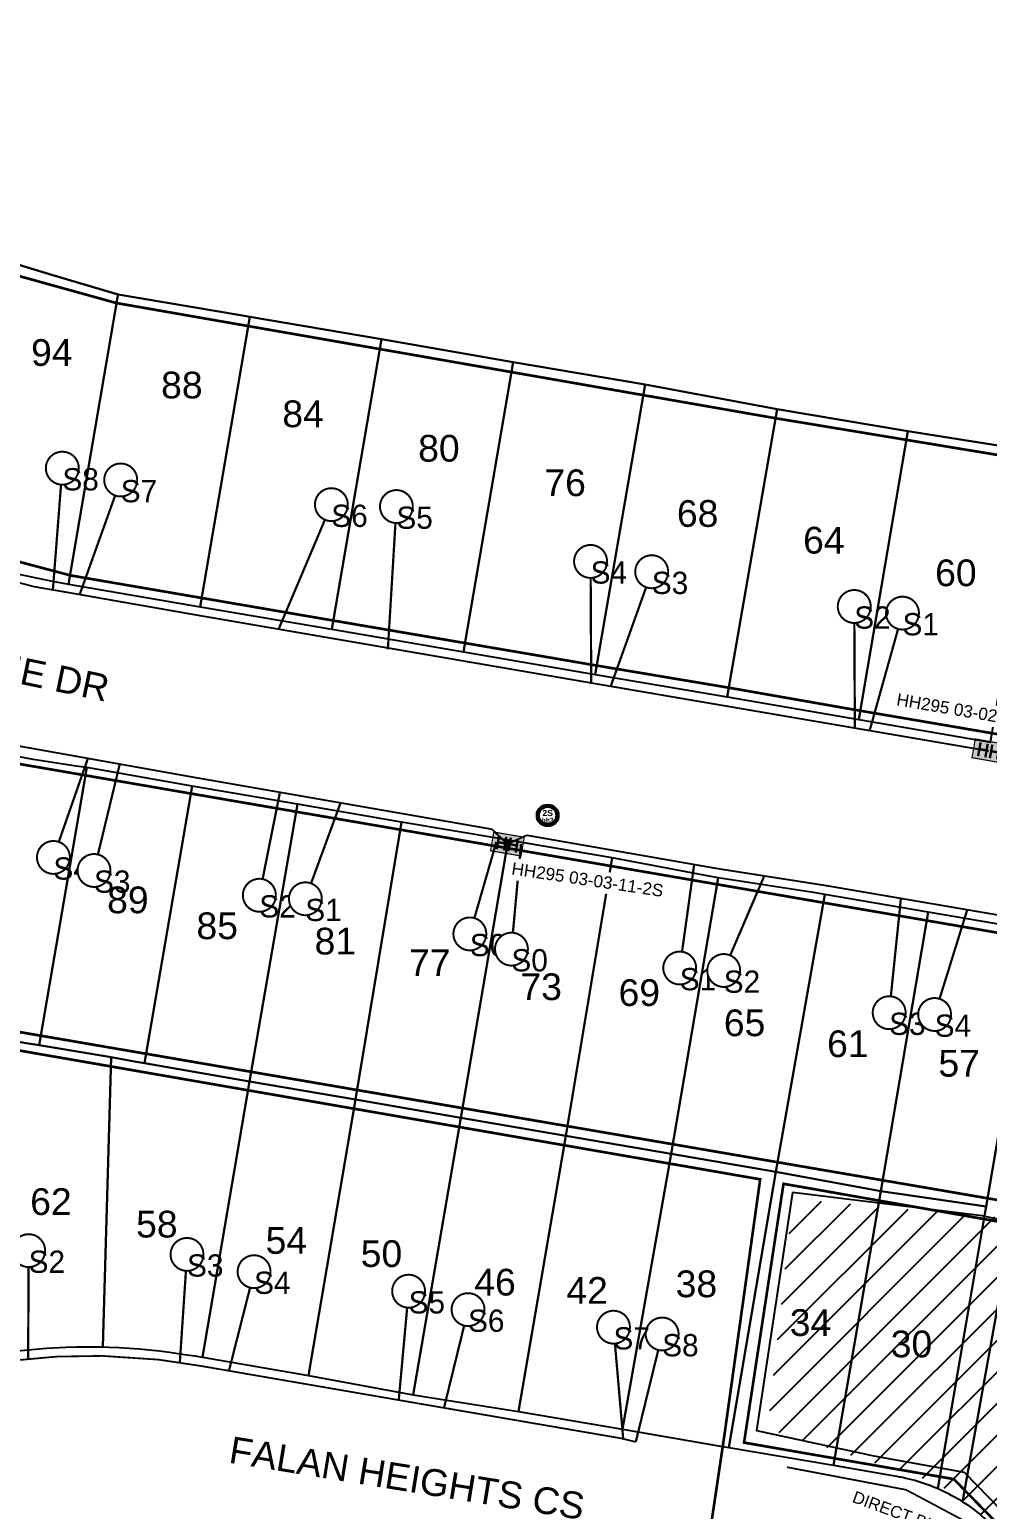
# Model space of a CAD drawing. Header units: metres. Extents: x 620457 to 624057, y 4872349 to 4874194.
# Drawn here: x 620939.5 to 621047, y 4872961.2 to 4873127.3 of the extents above; entities that cross this region are included whole.
import ezdxf
from ezdxf.enums import TextEntityAlignment as Align

# ---------------------------------------------------------------- set-up
doc = ezdxf.new("R2018")
doc.units = ezdxf.units.M
doc.header["$LTSCALE"] = 10
doc.header["$MEASUREMENT"] = 0
doc.linetypes.add('DASHED', pattern=[0.75, 0.5, -0.25])
doc.linetypes.add('HIDDENX2', pattern=[0.75, 0.5, -0.25])
for name, color, linetype in [('Aurora_Parcel', 252, 'Continuous'), ('Cluster', 7, 'Continuous'), ('Conduit_Distribution_14WAY - 14_10mm', 1, 'DASHED'), ('Duct 0 One Way(Magenta)', 20, 'Continuous'), ('Duct 14Wway 1(Blue)', 5, 'Continuous'), ('Duct 14Wway 2(Orange)', 20, 'Continuous'), ('Duct 14Wway 3(Green)', 102, 'Continuous'), ('Duct 14Wway 4(Brown)', 27, 'Continuous'), ('Duct 14Wway 5(Slate)', 8, 'Continuous'), ('Duct 14Wway 6(White)', 7, 'Continuous'), ('Duct 14Wway 7(Red)', 1, 'Continuous'), ('Duct 14Wway 8(Black)', 250, 'Continuous'), ('FC-ADDRESS', 7, 'Continuous'), ('LB-STNAMES', 141, 'Continuous'), ('M-DUCT', 7, 'Continuous'), ('New telMAX 1730 HH', 102, 'Continuous')]:
    doc.layers.add(name, color=color, linetype=linetype)
doc.layers.add('Bell - EXISTING', color=7, linetype='Continuous', lineweight=0, true_color=0x006e33)
doc.styles.add('Annotative ArialB', font='arialbd.ttf', dxfattribs={"height": 0.75})
doc.styles.add('ARIAL', font='arial.ttf')
doc.styles.get("Standard").update_dxf_attribs({"font": 'arial.ttf'})
doc.styles.add('VAULT_TEST', font='ariblk.ttf')

# ---------------------------------------------------------------- blocks, each defined once
blk = doc.blocks.new('*U109')
at = {"linetype": 'Continuous', "const_width": 0.253}
blk.add_lwpolyline([(-13.65, -0.97), (0, 0)], dxfattribs=at)
at = {"linetype": 'Continuous'}
blk.add_wipeout([(-14.64, 0.74), (-15.63, -0.97), (-14.64, -2.68), (-12.67, -2.68), (-11.68, -0.97), (-12.67, 0.74)], dxfattribs=at)
at = {"linetype": 'Continuous', "const_width": 0.22}
blk.add_lwpolyline([(-13.65, -2.82, 1), (-13.65, 0.87, 1)], format="xyb", close=True, dxfattribs=at)
at = {"linetype": 'Continuous', "lineweight": 30, "flags": 104}
blk.add_attdef('S1', text='', height=1.52, dxfattribs=at).set_placement((-13.65, -0.97), align=Align.MIDDLE_CENTER)
blk = doc.blocks.new('Sing_duct')
at = {"linetype": 'Continuous', "const_width": 0.253}
blk.add_lwpolyline([(-13.65, 0), (0, 0)], dxfattribs=at)
at = {"linetype": 'Continuous'}
blk.add_wipeout([(-14.64, 1.71), (-15.63, 0), (-14.64, -1.71), (-12.67, -1.71), (-11.68, 0), (-12.67, 1.71)], dxfattribs=at)
at = {"linetype": 'Continuous', "const_width": 0.22}
blk.add_lwpolyline([(-13.65, -1.85, 1), (-13.65, 1.85, 1)], format="xyb", close=True, dxfattribs=at)
at = {"linetype": 'Continuous', "lineweight": 30, "flags": 104}
blk.add_attdef('S1', text='', height=1.52, dxfattribs=at).set_placement((-13.65, 0), align=Align.MIDDLE_CENTER)
blk = doc.blocks.new('*U108')
at = {"linetype": 'Continuous', "const_width": 0.253}
blk.add_lwpolyline([(-15.4, -4.51), (0, 0)], dxfattribs=at)
at = {"linetype": 'Continuous'}
blk.add_wipeout([(-16.38, -2.8), (-17.37, -4.51), (-16.38, -6.22), (-14.41, -6.22), (-13.42, -4.51), (-14.41, -2.8)], dxfattribs=at)
at = {"linetype": 'Continuous', "const_width": 0.22}
blk.add_lwpolyline([(-15.4, -6.36, 1), (-15.4, -2.67, 1)], format="xyb", close=True, dxfattribs=at)
at = {"linetype": 'Continuous', "lineweight": 30, "flags": 104}
blk.add_attdef('S1', text='', height=1.52, dxfattribs=at).set_placement((-15.4, -4.51), align=Align.MIDDLE_CENTER)
blk = doc.blocks.new('*U107')
at = {"linetype": 'Continuous', "const_width": 0.253}
blk.add_lwpolyline([(-13.96, 5.98), (0, 0)], dxfattribs=at)
at = {"linetype": 'Continuous'}
blk.add_wipeout([(-14.95, 7.69), (-15.93, 5.98), (-14.95, 4.27), (-12.97, 4.27), (-11.98, 5.98), (-12.97, 7.69)], dxfattribs=at)
at = {"linetype": 'Continuous', "const_width": 0.22}
blk.add_lwpolyline([(-13.96, 4.14, 1), (-13.96, 7.83, 1)], format="xyb", close=True, dxfattribs=at)
at = {"linetype": 'Continuous', "lineweight": 30, "flags": 104}
blk.add_attdef('S1', text='', height=1.52, dxfattribs=at).set_placement((-13.96, 5.98), align=Align.MIDDLE_CENTER)
blk = doc.blocks.new('*U106')
at = {"linetype": 'Continuous', "const_width": 0.253}
blk.add_lwpolyline([(-13.65, 1.13), (0, 0)], dxfattribs=at)
at = {"linetype": 'Continuous'}
blk.add_wipeout([(-14.64, 2.84), (-15.63, 1.13), (-14.64, -0.58), (-12.67, -0.58), (-11.68, 1.13), (-12.67, 2.84)], dxfattribs=at)
at = {"linetype": 'Continuous', "const_width": 0.22}
blk.add_lwpolyline([(-13.65, -0.72, 1), (-13.65, 2.98, 1)], format="xyb", close=True, dxfattribs=at)
at = {"linetype": 'Continuous', "lineweight": 30, "flags": 104}
blk.add_attdef('S1', text='', height=1.52, dxfattribs=at).set_placement((-13.65, 1.13), align=Align.MIDDLE_CENTER)
blk = doc.blocks.new('*U130')
at = {"linetype": 'Continuous', "const_width": 0.253}
blk.add_lwpolyline([(-11.48, -2.43), (0, 0)], dxfattribs=at)
at = {"linetype": 'Continuous'}
blk.add_wipeout([(-12.46, -0.72), (-13.45, -2.43), (-12.46, -4.14), (-10.49, -4.14), (-9.5, -2.43), (-10.49, -0.72)], dxfattribs=at)
at = {"linetype": 'Continuous', "const_width": 0.22}
blk.add_lwpolyline([(-11.48, -4.27, 1), (-11.48, -0.58, 1)], format="xyb", close=True, dxfattribs=at)
at = {"linetype": 'Continuous', "lineweight": 30, "flags": 104}
blk.add_attdef('S1', text='', height=1.52, dxfattribs=at).set_placement((-11.48, -2.43), align=Align.MIDDLE_CENTER)
blk = doc.blocks.new('*U129')
at = {"linetype": 'Continuous', "const_width": 0.253}
blk.add_lwpolyline([(-10.61, 4.58), (0, 0)], dxfattribs=at)
at = {"linetype": 'Continuous'}
blk.add_wipeout([(-11.6, 6.29), (-12.58, 4.58), (-11.6, 2.87), (-9.62, 2.87), (-8.63, 4.58), (-9.62, 6.29)], dxfattribs=at)
at = {"linetype": 'Continuous', "const_width": 0.22}
blk.add_lwpolyline([(-10.61, 2.73, 1), (-10.61, 6.42, 1)], format="xyb", close=True, dxfattribs=at)
at = {"linetype": 'Continuous', "lineweight": 30, "flags": 104}
blk.add_attdef('S1', text='', height=1.52, dxfattribs=at).set_placement((-10.61, 4.58), align=Align.MIDDLE_CENTER)
blk = doc.blocks.new('*U128')
at = {"linetype": 'Continuous', "const_width": 0.253}
blk.add_lwpolyline([(-12.52, -3.08), (0, 0)], dxfattribs=at)
at = {"linetype": 'Continuous'}
blk.add_wipeout([(-13.51, -1.37), (-14.5, -3.08), (-13.51, -4.79), (-11.53, -4.79), (-10.55, -3.08), (-11.53, -1.37)], dxfattribs=at)
at = {"linetype": 'Continuous', "const_width": 0.22}
blk.add_lwpolyline([(-12.52, -4.93, 1), (-12.52, -1.24, 1)], format="xyb", close=True, dxfattribs=at)
at = {"linetype": 'Continuous', "lineweight": 30, "flags": 104}
blk.add_attdef('S1', text='', height=1.52, dxfattribs=at).set_placement((-12.52, -3.08), align=Align.MIDDLE_CENTER)
blk = doc.blocks.new('*U127')
at = {"linetype": 'Continuous', "const_width": 0.253}
blk.add_lwpolyline([(-11.74, 3.72), (0, 0)], dxfattribs=at)
at = {"linetype": 'Continuous'}
blk.add_wipeout([(-12.73, 5.43), (-13.72, 3.72), (-12.73, 2.01), (-10.76, 2.01), (-9.77, 3.72), (-10.76, 5.43)], dxfattribs=at)
at = {"linetype": 'Continuous', "const_width": 0.22}
blk.add_lwpolyline([(-11.74, 1.88, 1), (-11.74, 5.57, 1)], format="xyb", close=True, dxfattribs=at)
at = {"linetype": 'Continuous', "lineweight": 30, "flags": 104}
blk.add_attdef('S1', text='', height=1.52, dxfattribs=at).set_placement((-11.74, 3.72), align=Align.MIDDLE_CENTER)
blk = doc.blocks.new('*U74')
at = {"linetype": 'Continuous', "const_width": 0.253}
blk.add_lwpolyline([(-10.74, 0.19), (0, 0)], dxfattribs=at)
at = {"linetype": 'Continuous'}
blk.add_wipeout([(-11.73, 1.9), (-12.71, 0.19), (-11.73, -1.53), (-9.75, -1.53), (-8.76, 0.19), (-9.75, 1.9)], dxfattribs=at)
at = {"linetype": 'Continuous', "const_width": 0.22}
blk.add_lwpolyline([(-10.74, -1.66, 1), (-10.74, 2.03, 1)], format="xyb", close=True, dxfattribs=at)
at = {"linetype": 'Continuous', "lineweight": 30, "flags": 104}
blk.add_attdef('S1', text='', height=1.52, dxfattribs=at).set_placement((-10.74, 0.19), align=Align.MIDDLE_CENTER)
blk = doc.blocks.new('*U73')
at = {"linetype": 'Continuous', "const_width": 0.253}
blk.add_lwpolyline([(-11.84, 0.47), (0, 0)], dxfattribs=at)
at = {"linetype": 'Continuous'}
blk.add_wipeout([(-12.83, 2.18), (-13.82, 0.47), (-12.83, -1.24), (-10.86, -1.24), (-9.87, 0.47), (-10.86, 2.18)], dxfattribs=at)
at = {"linetype": 'Continuous', "const_width": 0.22}
blk.add_lwpolyline([(-11.84, -1.38, 1), (-11.84, 2.31, 1)], format="xyb", close=True, dxfattribs=at)
at = {"linetype": 'Continuous', "lineweight": 30, "flags": 104}
blk.add_attdef('S1', text='', height=1.52, dxfattribs=at).set_placement((-11.84, 0.47), align=Align.MIDDLE_CENTER)
blk = doc.blocks.new('*U132')
at = {"linetype": 'Continuous', "const_width": 0.253}
blk.add_lwpolyline([(-11.65, -1.76), (0, 0)], dxfattribs=at)
at = {"linetype": 'Continuous'}
blk.add_wipeout([(-12.64, -0.05), (-13.63, -1.76), (-12.64, -3.47), (-10.66, -3.47), (-9.68, -1.76), (-10.66, -0.05)], dxfattribs=at)
at = {"linetype": 'Continuous', "const_width": 0.22}
blk.add_lwpolyline([(-11.65, -3.61, 1), (-11.65, 0.09, 1)], format="xyb", close=True, dxfattribs=at)
at = {"linetype": 'Continuous', "lineweight": 30, "flags": 104}
blk.add_attdef('S1', text='', height=1.52, dxfattribs=at).set_placement((-11.65, -1.76), align=Align.MIDDLE_CENTER)
blk = doc.blocks.new('*U131')
at = {"linetype": 'Continuous', "const_width": 0.253}
blk.add_lwpolyline([(-10.76, 3.97), (0, 0)], dxfattribs=at)
at = {"linetype": 'Continuous'}
blk.add_wipeout([(-11.75, 5.69), (-12.73, 3.97), (-11.75, 2.26), (-9.77, 2.26), (-8.78, 3.97), (-9.77, 5.69)], dxfattribs=at)
at = {"linetype": 'Continuous', "const_width": 0.22}
blk.add_lwpolyline([(-10.76, 2.13, 1), (-10.76, 5.82, 1)], format="xyb", close=True, dxfattribs=at)
at = {"linetype": 'Continuous', "lineweight": 30, "flags": 104}
blk.add_attdef('S1', text='', height=1.52, dxfattribs=at).set_placement((-10.76, 3.97), align=Align.MIDDLE_CENTER)
blk = doc.blocks.new('*U134')
at = {"linetype": 'Continuous', "const_width": 0.253}
blk.add_lwpolyline([(-11.77, -0.19), (0, 0)], dxfattribs=at)
at = {"linetype": 'Continuous'}
blk.add_wipeout([(-12.76, 1.52), (-13.74, -0.19), (-12.76, -1.9), (-10.78, -1.9), (-9.79, -0.19), (-10.78, 1.52)], dxfattribs=at)
at = {"linetype": 'Continuous', "const_width": 0.22}
blk.add_lwpolyline([(-11.77, -2.04, 1), (-11.77, 1.65, 1)], format="xyb", close=True, dxfattribs=at)
at = {"linetype": 'Continuous', "lineweight": 30, "flags": 104}
blk.add_attdef('S1', text='', height=1.52, dxfattribs=at).set_placement((-11.77, -0.19), align=Align.MIDDLE_CENTER)
blk = doc.blocks.new('*U133')
at = {"linetype": 'Continuous', "const_width": 0.253}
blk.add_lwpolyline([(-11.96, 2.86), (0, 0)], dxfattribs=at)
at = {"linetype": 'Continuous'}
blk.add_wipeout([(-12.95, 4.58), (-13.94, 2.86), (-12.95, 1.15), (-10.98, 1.15), (-9.99, 2.86), (-10.98, 4.58)], dxfattribs=at)
at = {"linetype": 'Continuous', "const_width": 0.22}
blk.add_lwpolyline([(-11.96, 1.02, 1), (-11.96, 4.71, 1)], format="xyb", close=True, dxfattribs=at)
at = {"linetype": 'Continuous', "lineweight": 30, "flags": 104}
blk.add_attdef('S1', text='', height=1.52, dxfattribs=at).set_placement((-11.96, 2.86), align=Align.MIDDLE_CENTER)
blk = doc.blocks.new('*U146')
at = {"linetype": 'Continuous', "const_width": 0.253}
blk.add_lwpolyline([(-12.41, -1.27), (0, 0)], dxfattribs=at)
at = {"linetype": 'Continuous'}
blk.add_wipeout([(-13.39, 0.44), (-14.38, -1.27), (-13.39, -2.98), (-11.42, -2.98), (-10.43, -1.27), (-11.42, 0.44)], dxfattribs=at)
at = {"linetype": 'Continuous', "const_width": 0.22}
blk.add_lwpolyline([(-12.41, -3.12, 1), (-12.41, 0.57, 1)], format="xyb", close=True, dxfattribs=at)
at = {"linetype": 'Continuous', "lineweight": 30, "flags": 104}
blk.add_attdef('S1', text='', height=1.52, dxfattribs=at).set_placement((-12.41, -1.27), align=Align.MIDDLE_CENTER)
blk = doc.blocks.new('*U145')
at = {"linetype": 'Continuous', "const_width": 0.253}
blk.add_lwpolyline([(-12.52, -1), (0, 0)], dxfattribs=at)
at = {"linetype": 'Continuous'}
blk.add_wipeout([(-13.51, 0.71), (-14.5, -1), (-13.51, -2.71), (-11.53, -2.71), (-10.55, -1), (-11.53, 0.71)], dxfattribs=at)
at = {"linetype": 'Continuous', "const_width": 0.22}
blk.add_lwpolyline([(-12.52, -2.85, 1), (-12.52, 0.84, 1)], format="xyb", close=True, dxfattribs=at)
at = {"linetype": 'Continuous', "lineweight": 30, "flags": 104}
blk.add_attdef('S1', text='', height=1.52, dxfattribs=at).set_placement((-12.52, -1), align=Align.MIDDLE_CENTER)
blk = doc.blocks.new('*U144')
at = {"linetype": 'Continuous', "const_width": 0.253}
blk.add_lwpolyline([(-11.34, -1.19), (0, 0)], dxfattribs=at)
at = {"linetype": 'Continuous'}
blk.add_wipeout([(-12.33, 0.52), (-13.32, -1.19), (-12.33, -2.91), (-10.36, -2.91), (-9.37, -1.19), (-10.36, 0.52)], dxfattribs=at)
at = {"linetype": 'Continuous', "const_width": 0.22}
blk.add_lwpolyline([(-11.34, -3.04, 1), (-11.34, 0.65, 1)], format="xyb", close=True, dxfattribs=at)
at = {"linetype": 'Continuous', "lineweight": 30, "flags": 104}
blk.add_attdef('S1', text='', height=1.52, dxfattribs=at).set_placement((-11.34, -1.19), align=Align.MIDDLE_CENTER)
blk = doc.blocks.new('*U143')
at = {"linetype": 'Continuous', "const_width": 0.253}
blk.add_lwpolyline([(-12.22, 1.16), (0, 0)], dxfattribs=at)
at = {"linetype": 'Continuous'}
blk.add_wipeout([(-13.2, 2.87), (-14.19, 1.16), (-13.2, -0.55), (-11.23, -0.55), (-10.24, 1.16), (-11.23, 2.87)], dxfattribs=at)
at = {"linetype": 'Continuous', "const_width": 0.22}
blk.add_lwpolyline([(-12.22, -0.69, 1), (-12.22, 3, 1)], format="xyb", close=True, dxfattribs=at)
at = {"linetype": 'Continuous', "lineweight": 30, "flags": 104}
blk.add_attdef('S1', text='', height=1.52, dxfattribs=at).set_placement((-12.22, 1.16), align=Align.MIDDLE_CENTER)
blk = doc.blocks.new('*U142')
at = {"linetype": 'Continuous', "const_width": 0.253}
blk.add_lwpolyline([(-11.46, -1.11), (0, 0)], dxfattribs=at)
at = {"linetype": 'Continuous'}
blk.add_wipeout([(-12.45, 0.6), (-13.44, -1.11), (-12.45, -2.83), (-10.47, -2.83), (-9.49, -1.11), (-10.47, 0.6)], dxfattribs=at)
at = {"linetype": 'Continuous', "const_width": 0.22}
blk.add_lwpolyline([(-11.46, -2.96, 1), (-11.46, 0.73, 1)], format="xyb", close=True, dxfattribs=at)
at = {"linetype": 'Continuous', "lineweight": 30, "flags": 104}
blk.add_attdef('S1', text='', height=1.52, dxfattribs=at).set_placement((-11.46, -1.11), align=Align.MIDDLE_CENTER)
blk = doc.blocks.new('*U141')
at = {"linetype": 'Continuous', "const_width": 0.253}
blk.add_lwpolyline([(-12.17, 0.86), (0, 0)], dxfattribs=at)
at = {"linetype": 'Continuous'}
blk.add_wipeout([(-13.16, 2.57), (-14.15, 0.86), (-13.16, -0.86), (-11.18, -0.86), (-10.2, 0.86), (-11.18, 2.57)], dxfattribs=at)
at = {"linetype": 'Continuous', "const_width": 0.22}
blk.add_lwpolyline([(-12.17, -0.99, 1), (-12.17, 2.7, 1)], format="xyb", close=True, dxfattribs=at)
at = {"linetype": 'Continuous', "lineweight": 30, "flags": 104}
blk.add_attdef('S1', text='', height=1.52, dxfattribs=at).set_placement((-12.17, 0.86), align=Align.MIDDLE_CENTER)
blk = doc.blocks.new('*U140')
at = {"linetype": 'Continuous', "const_width": 0.253}
blk.add_lwpolyline([(-12.07, -0.95), (0, 0)], dxfattribs=at)
at = {"linetype": 'Continuous'}
blk.add_wipeout([(-13.06, 0.76), (-14.05, -0.95), (-13.06, -2.66), (-11.09, -2.66), (-10.1, -0.95), (-11.09, 0.76)], dxfattribs=at)
at = {"linetype": 'Continuous', "const_width": 0.22}
blk.add_lwpolyline([(-12.07, -2.8, 1), (-12.07, 0.89, 1)], format="xyb", close=True, dxfattribs=at)
at = {"linetype": 'Continuous', "lineweight": 30, "flags": 104}
blk.add_attdef('S1', text='', height=1.52, dxfattribs=at).set_placement((-12.07, -0.95), align=Align.MIDDLE_CENTER)
blk = doc.blocks.new('*U260')
blk.add_wipeout([(-47.8, -0.5), (-47.8, -0.5), (-33.1, 34.5), (-0.5, 47.8), (31.2, 36.2), (47.8, 0.5), (32.3, -35.3), (0.5, -47.8), (-32.9, -34.6)]).dxf.layer = 'M-DUCT'
at = {"layer": 'M-DUCT', "color": 6, "transparency": 33554687, "const_width": 10.8}
blk.add_lwpolyline([(-43, -0.4, -1), (43, 0.4, -1)], format="xyb", close=True, dxfattribs=at)
at = {"layer": 'M-DUCT', "color": 250, "ltscale": 0.6, "transparency": 33554687}
for radius in [48.4, 37.6]:
    blk.add_circle((0, 0), radius, dxfattribs=at)
at = {"layer": 'Bell - EXISTING', "color": 7, "lineweight": 0, "style": 'Annotative ArialB'}
for tag, height, p in [('D7', 27.3, (0, 10.5)), ('T7', 21, (0, -21))]:
    blk.add_attdef(tag, text='', height=height, dxfattribs=at).set_placement(p, align=Align.MIDDLE_CENTER)
blk = doc.blocks.new('*U266')
h = blk.add_hatch(color=256)
h.dxf.hatch_style = 1
h.paths.add_polyline_path([(-1.39, 1.22), (1.72, 0.69), (1.39, -1.22), (-1.72, -0.69)])
at = {"color": 7, "linetype": 'Continuous', "style": 'ARIAL', "flags": 1}
for tag, p in [('ADDRESS', (1.51, 4.65)), ('SECTION', (1.24, 2.83))]:
    blk.add_attdef(tag, p, '', height=1.25, rotation=351.5385, dxfattribs=at)
at = {"linetype": 'Continuous'}
blk.add_wipeout([(-0.17, -3.55), (0.16, -1.37), (16.65, -3.82), (16.33, -6.01)], dxfattribs=at)
at = {"color": 7, "const_width": 0.12}
blk.add_lwpolyline([(-1.39, 1.22), (1.72, 0.69), (1.39, -1.22), (-1.72, -0.69)], close=True, dxfattribs=at)
at = {"color": 255, "style": 'VAULT_TEST', "width": 0.75}
blk.add_text('HH', height=1.406, rotation=350.2361, dxfattribs=at).set_placement((0, 0), align=Align.MIDDLE_CENTER)
at = {"color": 7, "linetype": 'Continuous', "style": 'ARIAL', "flags": 1}
for tag, p in [('FIBER_COUNT', (0.94, 0.84)), ('LENGTH', (0.65, -1.13))]:
    blk.add_attdef(tag, p, '', height=1.25, rotation=351.5385, dxfattribs=at)
at = {"color": 7, "linetype": 'Continuous', "style": 'ARIAL'}
blk.add_attdef('ID', (0.36, -3.1), '', height=1.25, rotation=351.5385, dxfattribs=at)
blk = doc.blocks.new('*U251')
h = blk.add_hatch(color=256)
h.dxf.hatch_style = 1
h.paths.add_polyline_path([(-1.38, 1.23), (1.72, 0.68), (1.38, -1.23), (-1.72, -0.68)])
at = {"color": 7, "linetype": 'Continuous', "style": 'ARIAL', "flags": 1}
for tag, p in [('ADDRESS', (-8.16, 12.41)), ('SECTION', (-8.47, 10.59))]:
    blk.add_attdef(tag, p, '', height=1.25, rotation=350.2692, dxfattribs=at)
at = {"linetype": 'Continuous'}
blk.add_wipeout([(-10.02, 4.24), (-9.64, 6.42), (6.62, 3.63), (6.25, 1.45)], dxfattribs=at)
at = {"color": 7, "const_width": 0.12}
blk.add_lwpolyline([(-1.38, 1.23), (1.72, 0.68), (1.38, -1.23), (-1.72, -0.68)], close=True, dxfattribs=at)
at = {"color": 255, "style": 'VAULT_TEST', "width": 0.75}
blk.add_text('HH', height=1.406, rotation=350.0185, dxfattribs=at).set_placement((0, 0), align=Align.MIDDLE_CENTER)
at = {"color": 7, "linetype": 'Continuous', "style": 'ARIAL', "flags": 1}
for tag, p in [('FIBER_COUNT', (-8.81, 8.61)), ('LENGTH', (-9.15, 6.65))]:
    blk.add_attdef(tag, p, '', height=1.25, rotation=350.2692, dxfattribs=at)
at = {"color": 7, "linetype": 'Continuous', "style": 'ARIAL'}
blk.add_attdef('ID', (-9.49, 4.68), '', height=1.25, rotation=350.2692, dxfattribs=at)

msp = doc.modelspace()

# ---------------------------------------------------------------- hatches: boundary and pattern name
at = {"ltscale": 1.5, "true_color": 0x2776bb}
h = msp.add_hatch(dxfattribs=at)
h.set_pattern_fill('ANSI31', color=152, scale=20)
h.set_pattern_definition([(45, (0, 0), (-1.767766953, 1.767766953), [])])
edge = h.paths.add_edge_path()
edge.add_line((621053.26, 4872948.1), (621081.69, 4872954.94))
edge.add_line((621081.69, 4872954.94), (621077.25, 4872976.73))
edge.add_line((621077.25, 4872976.73), (621063.88, 4872992.58))
edge.add_line((621063.88, 4872992.58), (621025.18, 4872996.1))
edge.add_line((621025.18, 4872996.1), (621022.35, 4872970.27))
edge.add_line((621022.35, 4872970.27), (621039.44, 4872964.84))
edge.add_arc((621031.79, 4872944.46), 21.77, 9.6205, 69.4255, ccw=False)

# ---------------------------------------------------------------- linework, layer by layer
at = {"ltscale": 1.5}
msp.add_lwpolyline([(621025.14, 4872996.8), (621021.08, 4872970.06), (621034.26, 4872967.22), (621044.39, 4872965.4), (621051.28, 4872958.31), (621055.13, 4872948.79), (621082.28, 4872955.27), (621077.02, 4872976.34), (621071.54, 4872982.22), (621060.8, 4872990.93), (621046.41, 4872994.17)], close=True, dxfattribs=at)
at = {"color": 8, "linetype": 'HIDDENX2', "const_width": 0.2}
msp.add_lwpolyline([(621024.5, 4872965.95), (621037.88, 4872963.41), (621046.61, 4872958.76), (621051.54, 4872950.32), (621054.64, 4872936.66), (621053.93, 4872932.29), (621064.5, 4872882.3), (621098.59, 4872889.91), (621099.85, 4872893.29)], dxfattribs=at)
at = {"layer": 'Aurora_Parcel'}
for points in [[(620857.24, 4873131.61), (620873.6, 4873123.3), (620889.99, 4873115.16), (620907.24, 4873109.93), (620921.26, 4873105.83), (620921.68, 4873105.71), (620935.46, 4873101.73), (620936.14, 4873101.53), (620942.08, 4873099.76), (620949.41, 4873097.6), (620963.14, 4873095.25), (620964.21, 4873095.07), (620978.98, 4873092.55), (620993.78, 4873089.98), (621008.59, 4873087.48), (621023.42, 4873084.72), (621038.09, 4873082.24), (621052.92, 4873079.88)], [(621050.06, 4872994.49), (621044.21, 4872962.07), (621044.48, 4872961.9), (621044.77, 4872961.71), (621045.06, 4872961.51), (621045.33, 4872961.3), (621045.62, 4872961.09), (621045.89, 4872960.88), (621046.17, 4872960.66), (621046.43, 4872960.43), (621046.67, 4872960.2), (621046.93, 4872959.97), (621047.34, 4872959.63)]]:
    msp.add_lwpolyline(points, dxfattribs=at)
for points in [[(620949.36, 4873097.26), (620949.41, 4873097.6), (620942.08, 4873099.76), (620936.14, 4873101.53), (620927.03, 4873069.23), (620933.12, 4873067.51), (620934.88, 4873067.02), (620936.65, 4873066.59), (620938.45, 4873066.15), (620940.22, 4873065.76), (620942.03, 4873065.39), (620943.85, 4873065.07), (620949.36, 4873097.26)], [(620964.21, 4873095.07), (620963.14, 4873095.25), (620949.41, 4873097.6), (620949.36, 4873097.26), (620943.85, 4873065.07), (620958.64, 4873062.54), (620964.21, 4873095.07)], [(620978.98, 4873092.55), (620964.21, 4873095.07), (620958.64, 4873062.54), (620973.42, 4873060.01), (620978.98, 4873092.55)], [(620993.78, 4873089.98), (620978.98, 4873092.55), (620973.42, 4873060.01), (620988.2, 4873057.48), (620993.78, 4873089.98)], [(621008.59, 4873087.48), (620993.78, 4873089.98), (620988.2, 4873057.48), (621002.99, 4873054.94), (621008.59, 4873087.48)], [(621023.42, 4873084.72), (621008.59, 4873087.48), (621002.99, 4873054.94), (621017.78, 4873052.41), (621023.42, 4873084.72)], [(621038.09, 4873082.24), (621023.42, 4873084.72), (621017.78, 4873052.41), (621032.56, 4873049.87), (621038.09, 4873082.24)], [(621052.92, 4873079.88), (621038.09, 4873082.24), (621032.56, 4873049.87), (621047.35, 4873047.35), (621052.92, 4873079.88)], [(620945.92, 4873044.47), (620944.72, 4873044.65), (620939.89, 4873045.38), (620938.11, 4873045.72), (620936.17, 4873046.14), (620934.11, 4873046.62), (620928.82, 4873015.39), (620931.99, 4873014.78), (620939.09, 4873013.56), (620940.56, 4873013.32), (620945.92, 4873044.47)], [(620957.73, 4873042.4), (620945.92, 4873044.47), (620940.56, 4873013.32), (620948.62, 4873011.99), (620951.25, 4873011.5), (620952.37, 4873011.29), (620957.73, 4873042.4)], [(620969.55, 4873040.39), (620957.73, 4873042.4), (620952.37, 4873011.29), (620964.18, 4873009.26), (620969.55, 4873040.39)], [(620981.23, 4873038.37), (620969.55, 4873040.39), (620964.18, 4873009.26), (620976.06, 4873007.21), (620981.23, 4873038.37)], [(620993.2, 4873036.34), (620992.37, 4873036.48), (620981.23, 4873038.37), (620976.06, 4873007.21), (620987.88, 4873005.15), (620993.2, 4873036.34)], [(621004.88, 4873034.35), (620993.2, 4873036.34), (620987.88, 4873005.15), (620999.67, 4873003.16), (621004.88, 4873034.35)], [(621016.78, 4873032.12), (621015.97, 4873032.27), (621004.88, 4873034.35), (620999.67, 4873003.16), (621011.5, 4873001.14), (621016.78, 4873032.12)], [(621028.75, 4873030.24), (621027.93, 4873030.37), (621016.78, 4873032.12), (621011.5, 4873001.14), (621023.27, 4872999.1), (621028.75, 4873030.24)], [(621040.36, 4873028.25), (621028.75, 4873030.24), (621023.27, 4872999.1), (621035.05, 4872996.92), (621040.36, 4873028.25)], [(621046.88, 4872995.22), (621052.18, 4873026.23), (621040.36, 4873028.25), (621035.05, 4872996.92), (621046.88, 4872995.22)], [(621050.06, 4872994.49), (621050.25, 4872995.62), (621055.15, 4873025.72), (621052.18, 4873026.23), (621046.88, 4872995.22), (621046.74, 4872994.43), (621041.46, 4872963.55), (621041.62, 4872963.48), (621041.93, 4872963.33), (621042.25, 4872963.18), (621042.56, 4872963.03), (621042.87, 4872962.86), (621043.18, 4872962.7), (621043.48, 4872962.53), (621043.79, 4872962.35), (621044.21, 4872962.07), (621050.06, 4872994.49)], [(620937.71, 4872978.96), (620938.92, 4872979.09), (620940.14, 4872979.21), (620941.36, 4872979.3), (620943.54, 4872979.41), (620944.76, 4872979.44), (620945.99, 4872979.44), (620947.21, 4872979.44), (620947.7, 4872979.44), (620948.62, 4873011.99), (620940.56, 4873013.32), (620939.09, 4873013.56), (620931.99, 4873014.78), (620936.66, 4872978.83), (620937.71, 4872978.96)], [(620964.18, 4873009.26), (620952.37, 4873011.29), (620951.25, 4873011.5), (620948.62, 4873011.99), (620947.7, 4872979.44), (620948.38, 4872979.43), (620949.55, 4872979.39), (620950.65, 4872979.32), (620951.79, 4872979.24), (620952.91, 4872979.13), (620954.07, 4872979.02), (620955.19, 4872978.87), (620957.13, 4872978.57), (620958.01, 4872978.44), (620958.87, 4872978.29), (620964.18, 4873009.26)], [(620976.06, 4873007.21), (620964.18, 4873009.26), (620958.87, 4872978.29), (620970.78, 4872976.25), (620976.06, 4873007.21)], [(620987.88, 4873005.15), (620976.06, 4873007.21), (620970.78, 4872976.25), (620982.53, 4872974.07), (620987.88, 4873005.15)], [(620994.35, 4872972.21), (620999.67, 4873003.16), (620987.88, 4873005.15), (620982.53, 4872974.07), (620993.65, 4872972.32), (620994.35, 4872972.21)], [(621011.5, 4873001.14), (620999.67, 4873003.16), (620994.35, 4872972.21), (621006.06, 4872970.2), (621011.5, 4873001.14)], [(621023.27, 4872999.1), (621011.5, 4873001.14), (621006.06, 4872970.2), (621017.26, 4872968.27), (621017.99, 4872968.15), (621023.27, 4872999.1)], [(621035.05, 4872996.92), (621023.27, 4872999.1), (621017.99, 4872968.15), (621029.73, 4872966.16), (621035.05, 4872996.92)], [(621046.88, 4872995.22), (621035.05, 4872996.92), (621029.73, 4872966.16), (621036.82, 4872964.94), (621037.17, 4872964.87), (621037.51, 4872964.82), (621037.85, 4872964.73), (621038.18, 4872964.65), (621038.53, 4872964.57), (621038.87, 4872964.48), (621039.2, 4872964.39), (621039.53, 4872964.28), (621039.88, 4872964.16), (621040.2, 4872964.04), (621040.65, 4872963.88), (621040.96, 4872963.75), (621041.3, 4872963.62), (621041.46, 4872963.55), (621046.88, 4872995.22)]]:
    msp.add_lwpolyline(points, close=True, dxfattribs=at)
at = {"layer": 'Conduit_Distribution_14WAY - 14_10mm', "const_width": 0.2, "flags": 128}
for points in [[(620914.99, 4873071.59), (620926.77, 4873068.27), (620940.01, 4873064.78), (620943.69, 4873064.15), (620958.46, 4873061.56), (621002.81, 4873053.93), (621032.38, 4873048.87), (621047.17, 4873046.34)], [(620993.12, 4873035.9), (620991.38, 4873037.56), (620957.9, 4873043.39), (620934.33, 4873047.6), (620890.16, 4873059.86)], [(620993.12, 4873035.9), (620995.29, 4873036.88), (621016.94, 4873033.1), (621028.91, 4873031.23), (621067.12, 4873024.69), (621078.41, 4873023.31), (621090.13, 4873022.56), (621112.07, 4873022.18)]]:
    msp.add_lwpolyline(points, dxfattribs=at)

# ---------------------------------------------------------------- texts
at = {"layer": 'FC-ADDRESS', "linetype": 'Continuous', "ltscale": 1.5}
for s, p in [('94', (620939.64, 4873088.67)), ('88', (620954.24, 4873085.02)), ('84', (620967.85, 4873081.79)), ('80', (620983.1, 4873077.92)), ('76', (620997.27, 4873074.05)), ('68', (621012.15, 4873070.6)), ('64', (621026.32, 4873067.6)), ('60', (621041.14, 4873063.94)), ('89', (620948.18, 4873027.23)), ('85', (620958.21, 4873024.32)), ('81', (620971.47, 4873022.6)), ('77', (620982.07, 4873020.17)), ('73', (620994.58, 4873017.48)), ('69', (621005.6, 4873016.82)), ('65', (621017.42, 4873013.43)), ('61', (621029.01, 4873011.08)), ('57', (621041.51, 4873008.89)), ('62', (620939.54, 4872993.36)), ('58', (620951.43, 4872990.83)), ('54', (620965.97, 4872989)), ('50', (620976.65, 4872987.52)), ('46', (620989.4, 4872984.32)), ('42', (620999.74, 4872983.39)), ('38', (621012.01, 4872984.13))]:
    msp.add_text(s, height=3, dxfattribs=at).set_placement(p, align=Align.BOTTOM_LEFT)
at = {"layer": 'FC-ADDRESS'}
for s, p in [('34', (621027.15, 4872982.18)), ('30', (621038.49, 4872979.78))]:
    msp.add_text(s, height=3, dxfattribs=at).set_placement(p, align=Align.MIDDLE_CENTER)
at = {"layer": 'LB-STNAMES', "color": 7}
for s, rotation, p in [('DELAYNE DR', 348.2457, (620921.82, 4873057.32)), ('FALAN HEIGHTS CS', 350.7932, (620961.73, 4872966.47))]:
    msp.add_text(s, height=3, rotation=rotation, dxfattribs=at).set_placement(p)
at = {"layer": 'LB-STNAMES', "color": 8}
msp.add_text('DIRECT BURIED', height=1.3301, rotation=339.8754, dxfattribs=at).set_placement((621031.74, 4872962.07))

# ---------------------------------------------------------------- next in the draw order: block references
at = {"layer": 'Duct 0 One Way(Magenta)', "ltscale": 1.5}
ref = msp.add_blockref('*U74', (620991.88, 4873036.13), dxfattribs=dict(at, rotation=74.90008661288944))
lines = msp.add_mtext('S0', dxfattribs={"layer": '0', "linetype": 'Continuous', "insert": (620988.9, 4873025.81), "char_height": 2.5, "attachment_point": 1})
ref.add_attrib('S1', '', (620988.9, 4873025.81), dxfattribs={"flags": 104}).embed_mtext(lines)
at = {"layer": 'Duct 14Wway 1(Blue)', "ltscale": 1.5}
ref = msp.add_blockref('*U109', (621033.79, 4873048.64), dxfattribs=dict(at, rotation=250.2836670850249))
lines = msp.add_mtext('S1', dxfattribs={"layer": '0', "linetype": 'Continuous', "insert": (621037.48, 4873061.82), "char_height": 2.5, "attachment_point": 1})
ref.add_attrib('S1', '', (621037.48, 4873061.82), dxfattribs={"flags": 104}).embed_mtext(lines)
ref = msp.add_blockref('*U130', (621014.09, 4873033.6), dxfattribs=dict(at, rotation=70.11866767186928))
lines = msp.add_mtext('S1', dxfattribs={"layer": '0', "linetype": 'Continuous', "insert": (621012.47, 4873021.98), "char_height": 2.5, "attachment_point": 1})
ref.add_attrib('S1', '', (621012.47, 4873021.98), dxfattribs={"flags": 104}).embed_mtext(lines)
at = {"layer": 'Duct 14Wway 2(Orange)', "ltscale": 1.5}
ref = msp.add_blockref('*U132', (620967.58, 4873041.7), dxfattribs=dict(at, rotation=70.11866764879822))
lines = msp.add_mtext('S2', dxfattribs={"layer": '0', "linetype": 'Continuous', "insert": (620965.27, 4873030.15), "char_height": 2.5, "attachment_point": 1})
ref.add_attrib('S1', '', (620965.27, 4873030.15), dxfattribs={"flags": 104}).embed_mtext(lines)
ref = msp.add_blockref('*U140', (620939.31, 4872978.15), dxfattribs=dict(at, rotation=265.1810466634954))
lines = msp.add_mtext('S2', dxfattribs={"layer": '0', "linetype": 'Continuous', "insert": (620939.37, 4872990.26), "char_height": 2.5, "attachment_point": 1})
ref.add_attrib('S1', '', (620939.37, 4872990.26), dxfattribs={"flags": 104}).embed_mtext(lines)
at = {"layer": 'Duct 14Wway 3(Green)', "ltscale": 1.5}
ref = msp.add_blockref('Sing_duct', (621004.72, 4873053.61), dxfattribs=dict(at, rotation=250.302668900313))
lines = msp.add_mtext('S3', dxfattribs={"layer": '0', "linetype": 'Continuous', "insert": (621009.33, 4873066.46), "char_height": 2.5, "attachment_point": 1})
ref.add_attrib('S1', '', (621009.33, 4873066.46), dxfattribs={"flags": 104}).embed_mtext(lines)
ref = msp.add_blockref('*U128', (621037.3, 4873029.79), dxfattribs=dict(at, rotation=70.29742869598012))
lines = msp.add_mtext('S3', dxfattribs={"layer": '0', "linetype": 'Continuous', "insert": (621035.98, 4873016.97), "char_height": 2.5, "attachment_point": 1})
ref.add_attrib('S1', '', (621035.98, 4873016.97), dxfattribs={"flags": 104}).embed_mtext(lines)
at = {"layer": 'Duct 14Wway 4(Brown)', "ltscale": 1.5}
ref = msp.add_blockref('*U134', (620946.02, 4873045.51), dxfattribs=dict(at, rotation=69.86882395470981))
lines = msp.add_mtext('S4', dxfattribs={"layer": '0', "linetype": 'Continuous', "insert": (620942.15, 4873034.4), "char_height": 2.5, "attachment_point": 1})
ref.add_attrib('S1', '', (620942.15, 4873034.4), dxfattribs={"flags": 104}).embed_mtext(lines)
ref = msp.add_blockref('*U142', (620961.85, 4872976.73), dxfattribs=dict(at, rotation=250.2214661142633))
lines = msp.add_mtext('S4', dxfattribs={"layer": '0', "linetype": 'Continuous', "insert": (620964.68, 4872987.9), "char_height": 2.5, "attachment_point": 1})
ref.add_attrib('S1', '', (620964.68, 4872987.9), dxfattribs={"flags": 104}).embed_mtext(lines)
at = {"layer": 'Duct 14Wway 5(Slate)', "ltscale": 1.5}
ref = msp.add_blockref('*U108', (620979.7, 4873057.76), dxfattribs=dict(at, rotation=250.233394996294))
lines = msp.add_mtext('S5', dxfattribs={"layer": '0', "linetype": 'Continuous', "insert": (620980.66, 4873073.78), "char_height": 2.5, "attachment_point": 1})
ref.add_attrib('S1', '', (620980.66, 4873073.78), dxfattribs={"flags": 104}).embed_mtext(lines)
at = {"layer": 'Duct 14Wway 6(White)', "ltscale": 1.5}
ref = msp.add_blockref('*U144', (620985.99, 4872972.56), dxfattribs=dict(at, rotation=250.221466123347))
lines = msp.add_mtext('S6', dxfattribs={"layer": '0', "linetype": 'Continuous', "insert": (620988.7, 4872983.64), "char_height": 2.5, "attachment_point": 1})
ref.add_attrib('S1', '', (620988.7, 4872983.64), dxfattribs={"flags": 104}).embed_mtext(lines)
at = {"layer": 'Duct 14Wway 7(Red)', "ltscale": 1.5}
ref = msp.add_blockref('Sing_duct', (620945.1, 4873063.91), dxfattribs=dict(at, rotation=250.2867504843496))
lines = msp.add_mtext('S7', dxfattribs={"layer": '0', "linetype": 'Continuous', "insert": (620949.71, 4873076.76), "char_height": 2.5, "attachment_point": 1})
ref.add_attrib('S1', '', (620949.71, 4873076.76), dxfattribs={"flags": 104}).embed_mtext(lines)
at = {"layer": 'Duct 14Wway 8(Black)', "ltscale": 1.5}
ref = msp.add_blockref('*U146', (621007.53, 4872968.78), dxfattribs=dict(at, rotation=250.3916335643636))
lines = msp.add_mtext('S8', dxfattribs={"layer": '0', "linetype": 'Continuous', "insert": (621010.5, 4872980.89), "char_height": 2.5, "attachment_point": 1})
ref.add_attrib('S1', '', (621010.5, 4872980.89), dxfattribs={"flags": 104}).embed_mtext(lines)

# ---------------------------------------------------------------- next in the draw order: linework, layer by layer
at = {"layer": 'Cluster', "linetype": 'DASHED', "const_width": 0.3, "flags": 128}
msp.add_lwpolyline([(621197.03, 4872938.68), (621166.88, 4872924.97, -0.671408), (621161.04, 4872929.78, 2.476924), (621132.99, 4872916.67, -0.573103), (621132.2, 4872909.9), (621120.17, 4872903.58), (621096.86, 4872893.85), (621090.15, 4872891.71), (621067.05, 4872886.7), (621066.51, 4872889.28), (621045.54, 4872884.84), (621046.11, 4872882.18), (621017.91, 4872876.36), (621013.06, 4872899.55), (621039.46, 4872912.47), (621060.89, 4872916.68), (621056.07, 4872940.07), (621052.75, 4872954.89), (621043.24, 4872964.61), (621019.69, 4872968.71), (621024.12, 4872997.76), (621060.96, 4872991.28), (621077.59, 4872975.43), (621101.68, 4872988.91), (621161.15, 4872987.82), (621177.45, 4872979.22), (621188.47, 4872954.03), (621188.48, 4872954.01)], format="xyb", dxfattribs=at)

# ---------------------------------------------------------------- next in the draw order: block references
at = {"layer": 'Duct 0 One Way(Magenta)', "ltscale": 1.5}
ref = msp.add_blockref('*U73', (620994.65, 4873035.9), dxfattribs=dict(at, rotation=87.0384109278379))
lines = msp.add_mtext('S0', dxfattribs={"layer": '0', "linetype": 'Continuous', "insert": (620993.57, 4873024.1), "char_height": 2.5, "attachment_point": 1})
ref.add_attrib('S1', '', (620993.57, 4873024.1), dxfattribs={"flags": 104}).embed_mtext(lines)
at = {"layer": 'Duct 14Wway 1(Blue)', "ltscale": 1.5}
ref = msp.add_blockref('*U131', (620974.39, 4873040.52), dxfattribs=dict(at, rotation=90.11866764879825))
lines = msp.add_mtext('S1', dxfattribs={"layer": '0', "linetype": 'Continuous', "insert": (620970.43, 4873029.75), "char_height": 2.5, "attachment_point": 1})
ref.add_attrib('S1', '', (620970.43, 4873029.75), dxfattribs={"flags": 104}).embed_mtext(lines)
at = {"layer": 'Duct 14Wway 2(Orange)', "ltscale": 1.5}
ref = msp.add_blockref('Sing_duct', (621032.13, 4873048.91), dxfattribs=dict(at, rotation=270.2836670850249))
lines = msp.add_mtext('S2', dxfattribs={"layer": '0', "linetype": 'Continuous', "insert": (621032.06, 4873062.57), "char_height": 2.5, "attachment_point": 1})
ref.add_attrib('S1', '', (621032.06, 4873062.57), dxfattribs={"flags": 104}).embed_mtext(lines)
ref = msp.add_blockref('*U129', (621021.96, 4873032.32), dxfattribs=dict(at, rotation=90.11866767186929))
lines = msp.add_mtext('S2', dxfattribs={"layer": '0', "linetype": 'Continuous', "insert": (621017.41, 4873021.7), "char_height": 2.5, "attachment_point": 1})
ref.add_attrib('S1', '', (621017.41, 4873021.7), dxfattribs={"flags": 104}).embed_mtext(lines)
at = {"layer": 'Duct 14Wway 3(Green)', "ltscale": 1.5}
ref = msp.add_blockref('*U133', (620949.6, 4873044.88), dxfattribs=dict(at, rotation=89.8688239547098))
lines = msp.add_mtext('S3', dxfattribs={"layer": '0', "linetype": 'Continuous', "insert": (620946.71, 4873032.93), "char_height": 2.5, "attachment_point": 1})
ref.add_attrib('S1', '', (620946.71, 4873032.93), dxfattribs={"flags": 104}).embed_mtext(lines)
ref = msp.add_blockref('*U141', (620956.34, 4872977.66), dxfattribs=dict(at, rotation=270.2214661142633))
lines = msp.add_mtext('S3', dxfattribs={"layer": '0', "linetype": 'Continuous', "insert": (620957.15, 4872989.84), "char_height": 2.5, "attachment_point": 1})
ref.add_attrib('S1', '', (620957.15, 4872989.84), dxfattribs={"flags": 104}).embed_mtext(lines)
at = {"layer": 'Duct 14Wway 4(Brown)', "ltscale": 1.5}
ref = msp.add_blockref('Sing_duct', (621002.53, 4873053.97), dxfattribs=dict(at, rotation=270.302668900313))
lines = msp.add_mtext('S4', dxfattribs={"layer": '0', "linetype": 'Continuous', "insert": (621002.46, 4873067.63), "char_height": 2.5, "attachment_point": 1})
ref.add_attrib('S1', '', (621002.46, 4873067.63), dxfattribs={"flags": 104}).embed_mtext(lines)
ref = msp.add_blockref('*U127', (621044.75, 4873028.52), dxfattribs=dict(at, rotation=90.29742869598009))
lines = msp.add_mtext('S4', dxfattribs={"layer": '0', "linetype": 'Continuous', "insert": (621041.09, 4873016.76), "char_height": 2.5, "attachment_point": 1})
ref.add_attrib('S1', '', (621041.09, 4873016.76), dxfattribs={"flags": 104}).embed_mtext(lines)
at = {"layer": 'Duct 14Wway 5(Slate)', "ltscale": 1.5}
ref = msp.add_blockref('*U143', (620980.92, 4872973.48), dxfattribs=dict(at, rotation=270.2214661233471))
lines = msp.add_mtext('S5', dxfattribs={"layer": '0', "linetype": 'Continuous', "insert": (620982.03, 4872985.7), "char_height": 2.5, "attachment_point": 1})
ref.add_attrib('S1', '', (620982.03, 4872985.7), dxfattribs={"flags": 104}).embed_mtext(lines)
at = {"layer": 'Duct 14Wway 6(White)', "ltscale": 1.5}
ref = msp.add_blockref('*U107', (620967.43, 4873060.01), dxfattribs=dict(at, rotation=270.2333949962939))
lines = msp.add_mtext('S6', dxfattribs={"layer": '0', "linetype": 'Continuous', "insert": (620973.35, 4873073.99), "char_height": 2.5, "attachment_point": 1})
ref.add_attrib('S1', '', (620973.35, 4873073.99), dxfattribs={"flags": 104}).embed_mtext(lines)
at = {"layer": 'Duct 14Wway 7(Red)', "ltscale": 1.5}
ref = msp.add_blockref('*U145', (621006.12, 4872969.15), dxfattribs=dict(at, rotation=270.3916335643635))
lines = msp.add_mtext('S7', dxfattribs={"layer": '0', "linetype": 'Continuous', "insert": (621005.03, 4872981.66), "char_height": 2.5, "attachment_point": 1})
ref.add_attrib('S1', '', (621005.03, 4872981.66), dxfattribs={"flags": 104}).embed_mtext(lines)
at = {"layer": 'Duct 14Wway 8(Black)', "ltscale": 1.5}
ref = msp.add_blockref('*U106', (620942.09, 4873064.43), dxfattribs=dict(at, rotation=270.2867504843496))
lines = msp.add_mtext('S8', dxfattribs={"layer": '0', "linetype": 'Continuous', "insert": (620943.16, 4873078.09), "char_height": 2.5, "attachment_point": 1})
ref.add_attrib('S1', '', (620943.16, 4873078.09), dxfattribs={"flags": 104}).embed_mtext(lines)

# ---------------------------------------------------------------- next in the draw order: linework, layer by layer
at = {"layer": 'Cluster', "linetype": 'DASHED', "const_width": 0.3, "flags": 128}
for points in [[(620907.47, 4873108.21), (620949.19, 4873096.63), (621023.24, 4873083.69), (621067.59, 4873076.36), (621113.08, 4873074.36), (621143.1, 4873073.07), (621142.41, 4873043.06), (621134.67, 4873031.65), (621131.32, 4873020.94), (621130.15, 4872990.62), (621101.21, 4872990.86), (621088.92, 4872984.55), (621079.33, 4872979.51), (621076.44, 4872981.77), (621079.31, 4873022.24), (621080.92, 4873043.13), (621065.24, 4873045.3), (621062.29, 4873045.81), (621047.51, 4873048.34), (621032.73, 4873050.86), (621017.95, 4873053.45), (621003.15, 4873055.93), (620973.58, 4873060.98), (620944.06, 4873066.05), (620899.32, 4873077.93)], [(620914.25, 4873018.93), (621062.19, 4872993.53), (621074.55, 4872983.32), (621077.25, 4873021.44), (621066.83, 4873022.72), (620933.89, 4873045.65), (620904.81, 4873053.67), (620872.45, 4873062.69), (620872.47, 4873039.18), (620879.76, 4873029.42)]]:
    msp.add_lwpolyline(points, close=True, dxfattribs=at)
msp.add_lwpolyline([(620915.42, 4873016.7), (620926.94, 4872976.82), (620923.09, 4872974.69), (620927.41, 4872958.86), (620928.34, 4872955.82), (620928.74, 4872954.99), (620907.71, 4872944.82), (620911.32, 4872930.16), (620940.57, 4872939.32), (620946.8, 4872922.49), (621005.34, 4872912.45), (621010.08, 4872909.37), (621012.65, 4872902.01), (621038.79, 4872915.46), (621033.2, 4872942.19, 0.268388), (621030.5, 4872944.64), (621014.19, 4872947.34), (621017.5, 4872969.66), (621021.5, 4872998.26)], format="xyb", close=True, dxfattribs=at)
at = {"layer": 'Conduit_Distribution_14WAY - 14_10mm', "const_width": 0.2, "flags": 128}
msp.add_lwpolyline([(620895.89, 4872961.92), (620922.11, 4872974.42), (620930.11, 4872976.6), (620936.79, 4872977.84), (620942.5, 4872978.36), (620947.67, 4872978.44), (620953.96, 4872978.02), (620958.71, 4872977.31), (620982.38, 4872973.23), (620994.18, 4872971.2), (621005.88, 4872969.19), (621007.53, 4872968.78)], dxfattribs=at)

# ---------------------------------------------------------------- next in the draw order: block references
at = {"linetype": 'Continuous', "xscale": 0.02539999999999999, "yscale": 0.02539999999999999, "zscale": 0.02539999999999999}
msp.add_blockref('*U260', (620997.64, 4873039.11), dxfattribs=at).add_auto_attribs({'D7': '2S', 'T7': 'hh3'})
at = {"layer": 'New telMAX 1730 HH', "ltscale": 1.5, "xscale": 1.1, "yscale": 1.1, "zscale": 1.1}
msp.add_blockref('*U251', (621047.17, 4873046.34), dxfattribs=at).add_auto_attribs({'ID': 'HH295 03-02-12-1'})

# ---------------------------------------------------------------- next in the draw order: block references
msp.add_blockref('*U266', (620993.12, 4873035.9), dxfattribs=at).add_auto_attribs({'ID': 'HH295 03-03-11-2S'})

doc.saveas('drawing.dxf')
